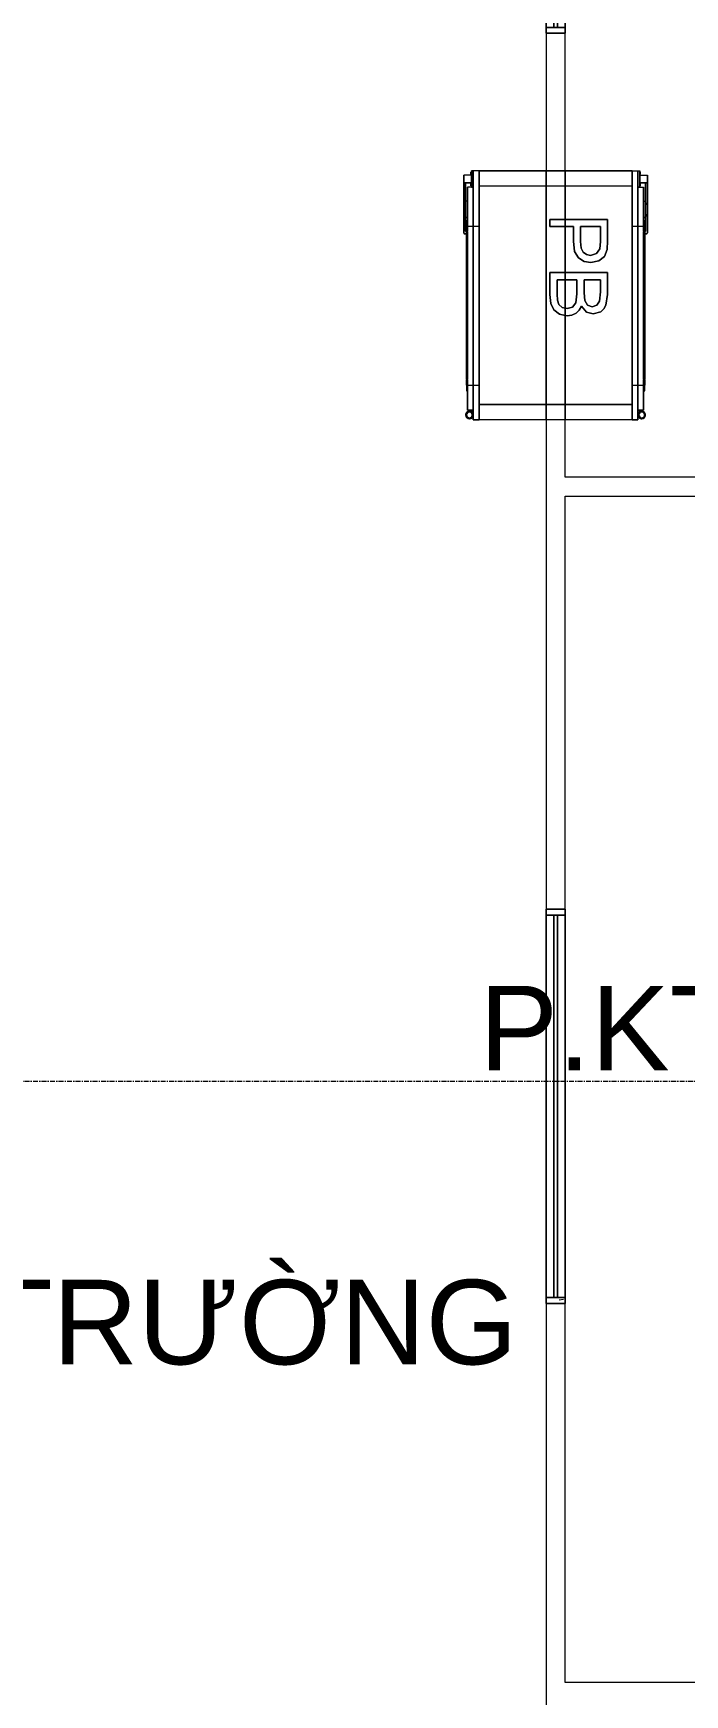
# Model space of a CAD drawing. Header units: millimetres. Extents: x -22227 to 20275, y 15053 to 61060.
# Drawn here: x -17298 to -15596, y 49834 to 54177 of the extents above; entities that cross this region are included whole.
import ezdxf

# ---------------------------------------------------------------- set-up
doc = ezdxf.new("R2010")
doc.units = ezdxf.units.MM
doc.linetypes.add('Grid Line', pattern=[22.225, 12.7, -3.175, 3.175, -3.175])
for name, color, linetype, lineweight in [('A-AREA-IDEN', 7, 'Continuous', 9), ('A-WALL', 7, 'Continuous', 9), ('S-GRID', 7, 'Continuous', 9)]:
    doc.layers.add(name, color=color, linetype=linetype, lineweight=lineweight)
doc.layers.add('A-GLAZ', color=7, linetype='Continuous', lineweight=9, true_color=0x00007f)
doc.styles.add('Arial_4', font='arial.ttf', dxfattribs={"height": 221})

# ---------------------------------------------------------------- blocks, each defined once
blk = doc.blocks.new('AK_OViewTuongPanel - 1000x1200-V14-MẶT BẰNG HỆ THỐNG GIÓ TƯƠI')
at = {"layer": 'A-GLAZ', "color": 254, "true_color": 0xe0e0ef}
for p, q in [((-515, 25), (-500, 25)), ((-500, 25), (-500, 5)), ((500, 25), (515, 25)), ((500, 5), (500, 25)), ((-500, -25), (-515, -25)), ((-500, -5), (-500, -25)), ((500, -25), (500, -5)), ((515, -25), (500, -25))]:
    blk.add_line(p, q, dxfattribs=at)
at = {"layer": 'A-GLAZ', "color": 7, "true_color": 0xececf5}
for p, q in [((-515, -25), (-515, 25)), ((-500, -5), (-500, 5)), ((-500, 5), (-500, -5)), ((500, 5), (500, -5)), ((500, -5), (500, 5)), ((515, 25), (515, -25))]:
    blk.add_line(p, q, dxfattribs=at)
at = {"layer": 'A-GLAZ', "color": 9, "true_color": 0xaaaad4}
for p, q in [((-515, 25), (-515, -25)), ((-500, 25), (-515, 25)), ((500, 25), (-500, 25)), ((-500, -25), (-500, 25)), ((500, 5), (-500, 5)), ((-500, 5), (-500, -5)), ((515, 25), (500, 25)), ((500, 25), (500, -25)), ((500, -5), (500, 5)), ((515, -25), (515, 25)), ((-515, -25), (-500, -25)), ((-500, -5), (500, -5)), ((-500, -25), (500, -25)), ((500, -25), (515, -25))]:
    blk.add_line(p, q, dxfattribs=at)
at = {"layer": 'A-GLAZ', "color": 254, "true_color": 0xcccce5}
for p, q in [((-500, 25), (500, 25)), ((-500, 5), (500, 5)), ((500, -5), (-500, -5)), ((500, -25), (-500, -25))]:
    blk.add_line(p, q, dxfattribs=at)
blk = doc.blocks.new('AK_OViewTuongPanel - 1000x1200-V24-MẶT BẰNG HỆ THỐNG GIÓ TƯƠI')
at = {"layer": 'A-GLAZ', "true_color": 0xaaaaaa}
h = blk.add_hatch(dxfattribs=at)
h.set_pattern_fill('FP_8', color=253, style=0, pattern_type=2)
h.set_pattern_definition([(127.5, (51372.28, 15933.59), (-166.40024, -5.44026), [11.4, -119.868, 11.4, -135.412, -140.335]), (127.5, (51372.28, 15933.59), (-166.40024, -5.44026), [-278.079, 11.4, -128.935]), (97.5, (51372.28, 15933.6), (-243.7204, 152.83765), [11.4, -59.416, 11.4, -106.914, -45.339]), (97.5, (51372.28, 15933.6), (-243.7204, 152.83765), [-189.128, 11.4, -33.939]), (57.5, (51372.28, 15827.37), (-0.48855, 268.9374), [11.4, -31.78, 11.4, -144.048, -202.946]), (57.5, (51372.28, 15827.37), (-0.48855, 268.9374), [-198.628, 11.4, -191.546]), (47.5, (51372.28, 15827.37), (-75.7959, 259.6092), [11.4, -10.19, 11.4, -90.505, -116.586]), (47.5, (51372.28, 15827.37), (-75.7959, 259.6092), [-123.495, 11.4, -105.186])])
h.paths.add_polyline_path([(515, 25), (500, 25), (500, -25), (515, -25)])
h.paths.add_polyline_path([(-500, -25), (-500, 25), (-515, 25), (-515, -25)])
at = {"layer": 'A-GLAZ', "color": 254, "true_color": 0xe0e0ef}
for p, q in [((-515, 25), (-500, 25)), ((-500, 25), (-500, 5)), ((500, 25), (515, 25)), ((500, 5), (500, 25)), ((-500, -25), (-515, -25)), ((-500, -5), (-500, -25)), ((500, -25), (500, -5)), ((515, -25), (500, -25))]:
    blk.add_line(p, q, dxfattribs=at)
at = {"layer": 'A-GLAZ', "color": 7, "true_color": 0xececf5}
for p, q in [((-515, -25), (-515, 25)), ((-500, -5), (-500, 5)), ((-500, 5), (-500, -5)), ((500, 5), (500, -5)), ((500, -5), (500, 5)), ((515, 25), (515, -25))]:
    blk.add_line(p, q, dxfattribs=at)
at = {"layer": 'A-GLAZ', "color": 9, "true_color": 0xaaaad4}
for p, q in [((-515, 25), (-515, -25)), ((-500, 25), (-515, 25)), ((500, 25), (-500, 25)), ((-500, -25), (-500, 25)), ((500, 5), (-500, 5)), ((-500, 5), (-500, -5)), ((515, 25), (500, 25)), ((500, 25), (500, -25)), ((500, -5), (500, 5)), ((515, -25), (515, 25)), ((-515, -25), (-500, -25)), ((-500, -5), (500, -5)), ((-500, -25), (500, -25)), ((500, -25), (515, -25))]:
    blk.add_line(p, q, dxfattribs=at)
at = {"layer": 'A-GLAZ', "color": 254, "true_color": 0xcccce5}
for p, q in [((-500, 25), (500, 25)), ((-500, 5), (500, 5)), ((500, -5), (-500, -5)), ((500, -25), (-500, -25))]:
    blk.add_line(p, q, dxfattribs=at)
blk = doc.blocks.new('Passbox - KT 500x500x400-V28-MẶT BẰNG HỆ THỐNG GIÓ TƯƠI')
at = {"layer": 'A-GLAZ', "color": 254, "true_color": 0xcccce5}
for p, q in [((-314.1, 220), (-325, 220)), ((-325, 215), (-325, 220)), ((-320.7, 220), (-322.1, 220)), ((-322.1, 220), (-320.7, 220)), ((-320.7, 220), (-322.1, 220)), ((-322.1, 220), (-320.7, 220)), ((-317.9, 220), (-320.7, 220)), ((-320.7, 220), (-317.9, 220)), ((-317.9, 220), (-320.7, 220)), ((-320.7, 220), (-317.9, 220)), ((-317.9, 220), (-316.5, 220)), ((-316.5, 220), (-317.9, 220)), ((-317.9, 220), (-316.5, 220)), ((-316.5, 220), (-317.9, 220)), ((-294.1, 240), (-314.1, 240)), ((-314.1, 220), (-314.1, 240)), ((-294.1, 220), (-314.1, 220)), ((-294.1, 240), (-294.1, 235)), ((-294.1, 240), (-163, 240)), ((-245.8, 235), (-294.1, 235)), ((-294.1, 235), (-294.1, 220)), ((-282.6, 220), (-294.1, 220)), ((-290.3, 220), (-291.8, 220)), ((-291.8, 220), (-290.3, 220)), ((-290.3, 220), (-291.8, 220)), ((-291.8, 220), (-290.3, 220)), ((-290.3, 220), (-287.5, 220)), ((-287.5, 220), (-290.3, 220)), ((-290.3, 220), (-287.5, 220)), ((-287.5, 220), (-290.3, 220)), ((-287.5, 220), (-286.1, 220)), ((-286.1, 220), (-287.5, 220)), ((-287.5, 220), (-286.1, 220)), ((-286.1, 220), (-287.5, 220)), ((-245.8, 230), (-282.6, 230)), ((-282.6, 220), (-282.6, 230)), ((-282.6, 215), (-282.6, 220)), ((-245.8, 235), (-203.4, 235)), ((-245.8, 230), (-245.8, 235)), ((-203.4, 230), (-245.8, 230)), ((-240.7, 236.3), (-242.1, 236.3)), ((-242.1, 236.3), (-240.7, 236.3)), ((-242.1, 235), (-242.1, 236.3)), ((-240.7, 235), (-242.1, 235)), ((-242.1, 235), (-240.7, 235)), ((-237.9, 236.3), (-240.7, 236.3)), ((-240.7, 236.3), (-237.9, 236.3)), ((-240.7, 235), (-240.7, 236.3)), ((-240.7, 235), (-240.7, 236.3)), ((-237.9, 235), (-240.7, 235)), ((-240.7, 235), (-237.9, 235)), ((-237.9, 236.3), (-236.5, 236.3)), ((-236.5, 236.3), (-237.9, 236.3)), ((-237.9, 236.3), (-237.9, 235)), ((-237.9, 235), (-237.9, 236.3)), ((-237.9, 235), (-236.5, 235)), ((-236.5, 235), (-237.9, 235)), ((-236.5, 235), (-236.5, 236.3)), ((-210.3, 236.3), (-211.8, 236.3)), ((-211.8, 236.3), (-210.3, 236.3)), ((-211.8, 235), (-211.8, 236.3)), ((-210.3, 235), (-211.8, 235)), ((-211.8, 235), (-210.3, 235)), ((-210.3, 236.3), (-207.5, 236.3)), ((-207.5, 236.3), (-210.3, 236.3)), ((-210.3, 236.3), (-210.3, 235)), ((-210.3, 235), (-210.3, 236.3)), ((-210.3, 235), (-207.5, 235)), ((-207.5, 235), (-210.3, 235)), ((-207.5, 236.3), (-206.1, 236.3)), ((-206.1, 236.3), (-207.5, 236.3)), ((-207.5, 235), (-207.5, 236.3)), ((-207.5, 235), (-207.5, 236.3)), ((-207.5, 235), (-206.1, 235)), ((-206.1, 235), (-207.5, 235)), ((-206.1, 235), (-206.1, 236.3)), ((-168, 235), (-203.4, 235)), ((-203.4, 235), (-203.4, 230)), ((-193, 230), (-203.4, 230)), ((-195, 230), (-135, 230)), ((-195, 230), (-193, 230)), ((-180.3, 233), (-193, 233)), ((-178.5, 233), (-180, 233)), ((-180, 233), (-178.5, 233)), ((-180, 232.2), (-180, 200)), ((-166.8, 233), (-177.7, 233)), ((-177.7, 233), (-166.8, 233)), ((-135, 233), (-165.2, 233)), ((-165.2, 233), (-135, 233)), ((-161, 238), (-161, 233)), ((-135, 233), (190, 233)), ((190, 233), (-135, 233)), ((190, 230), (-135, 230)), ((220.2, 233), (190, 233)), ((190, 233), (220.2, 233)), ((190, 230), (250, 230)), ((232.7, 233), (221.8, 233)), ((221.8, 233), (232.7, 233)), ((235, 233), (233.5, 233)), ((233.5, 233), (235, 233)), ((235, 230.8), (235, 233)), ((235, 200), (235, 230)), ((248, 233), (235.3, 233)), ((248, 230), (250, 230)), ((300, 230), (248, 230)), ((300, 230), (300, 215)), ((-282.6, 215), (-325, 215)), ((-325, 200), (-325, 215)), ((-325, 200), (-325, 25)), ((-285, 200), (-285, 25)), ((-285, 200), (-285, 25)), ((300, 215), (-282.6, 215)), ((285, 200), (285, 25)), ((285, 25), (285, 200)), ((325, 215), (300, 215)), ((325, 215), (325, 200)), ((325, 200), (325, 25)), ((-198.5, 25), (-198.5, 135.8)), ((-198.5, 135.8), (-142.7, 135.8)), ((-142.7, 135.8), (-120.2, 134.4)), ((-120.2, 134.4), (-101.9, 127.4)), ((-59.6, 25), (-59.6, 135.8)), ((-59.6, 135.8), (-2.1, 135.8)), ((-2.1, 135.8), (26, 131.4)), ((26, 131.4), (35.5, 125.8)), ((-140.8, 117), (-179.7, 117)), ((-179.7, 117), (-179.7, 65.2)), ((-121.9, 115.7), (-140.8, 117)), ((-109.2, 107.2), (-121.9, 115.7)), ((-104.4, 91.6), (-109.2, 107.2)), ((-106.4, 80.5), (-104.4, 91.6)), ((-101.9, 127.4), (-90, 112.8)), ((-90, 112.8), (-85.5, 92.3)), ((-85.5, 92.3), (-88.6, 74.5)), ((-9, 117), (-40.8, 117)), ((-40.8, 117), (-40.8, 74.6)), ((15.2, 115), (-9, 117)), ((26, 107.8), (15.2, 115)), ((25.8, 83.2), (29.8, 95.5)), ((29.8, 95.5), (26, 107.8)), ((35.5, 125.8), (42.7, 117.8)), ((42.7, 117.8), (48.7, 98.5)), ((48.7, 98.5), (43.6, 80.9)), ((-179.7, 65.2), (-140.3, 65.2)), ((-141.4, 46.4), (-179.7, 46.4)), ((-179.7, 46.4), (-179.7, 25)), ((-114.7, 49.7), (-141.4, 46.4)), ((-140.3, 65.2), (-123.6, 66.9)), ((-123.6, 66.9), (-112.6, 72.1)), ((-97.7, 59.7), (-114.7, 49.7)), ((-112.6, 72.1), (-106.4, 80.5)), ((-88.6, 74.5), (-97.7, 59.7)), ((-40.8, 74.6), (-6.4, 74.6)), ((-4, 55.8), (-40.8, 55.8)), ((-40.8, 55.8), (-40.8, 25)), ((-6.4, 74.6), (13.7, 76.3)), ((19.3, 53.3), (-4, 55.8)), ((13.7, 76.3), (25.8, 83.2)), ((30.9, 44.5), (19.3, 53.3)), ((43.6, 80.9), (28.3, 67.6)), ((28.3, 67.6), (39, 62)), ((34.5, 29.9), (30.9, 44.5)), ((39, 62), (46.9, 53.5)), ((46.9, 53.5), (51.8, 42.7)), ((-325, -25), (-325, 25)), ((-198.5, 25), (-198.5, -14.8)), ((-179.7, -14.8), (-179.7, 25)), ((-59.6, 25), (-59.6, -14.8)), ((-40.8, 4), (-40.8, 25)), ((-2.2, 4), (-40.8, 4)), ((11.8, 4.7), (-2.2, 4)), ((23.6, 8.8), (12.8, 5.1)), ((31.5, 17.2), (23.6, 8.8)), ((33.4, 25), (31.5, 17.2)), ((33.4, 25), (34.5, 29.9)), ((38, -4.6), (48.9, 9.8)), ((48.9, 9.8), (52.3, 25)), ((51.8, 42.7), (53.4, 30.1)), ((53.4, 30.1), (52.3, 25)), ((325, 25), (325, -25)), ((-325, -25), (-325, -200)), ((-285, -25), (-285, -200)), ((-285, -25), (-285, -200)), ((-198.5, -14.8), (-179.7, -14.8)), ((-59.6, -14.8), (-2.6, -14.8)), ((-2.6, -14.8), (21.6, -12.2)), ((21.6, -12.2), (38, -4.6)), ((285, -25), (285, -200)), ((285, -200), (285, -25)), ((325, -25), (325, -200)), ((-325, -200), (-325, -215)), ((-325, -215), (-282.6, -215)), ((-325, -215), (-325, -220)), ((-282.6, -220), (-282.6, -215)), ((-282.6, -215), (300, -215)), ((-180, -200), (-180, -230)), ((235, -232.2), (235, -200)), ((300, -215), (300, -230)), ((300, -215), (325, -215)), ((325, -200), (325, -215)), ((-325, -220), (-314.1, -220)), ((-320.7, -220), (-322.1, -220)), ((-322.1, -220), (-320.7, -220)), ((-320.7, -220), (-322.1, -220)), ((-322.1, -220), (-320.7, -220)), ((-317.9, -220), (-320.7, -220)), ((-320.7, -220), (-317.9, -220)), ((-317.9, -220), (-320.7, -220)), ((-320.7, -220), (-317.9, -220)), ((-317.9, -220), (-316.5, -220)), ((-316.5, -220), (-317.9, -220)), ((-317.9, -220), (-316.5, -220)), ((-316.5, -220), (-317.9, -220)), ((-314.1, -220), (-294.1, -220)), ((-314.1, -220), (-314.1, -240)), ((-314.1, -240), (-294.1, -240)), ((-294.1, -220), (-294.1, -235)), ((-294.1, -220), (-282.6, -220)), ((-294.1, -235), (-245.8, -235)), ((-294.1, -235), (-294.1, -240)), ((-163, -240), (-294.1, -240)), ((-290.3, -220), (-291.8, -220)), ((-291.8, -220), (-290.3, -220)), ((-290.3, -220), (-291.8, -220)), ((-291.8, -220), (-290.3, -220)), ((-290.3, -220), (-287.5, -220)), ((-287.5, -220), (-290.3, -220)), ((-290.3, -220), (-287.5, -220)), ((-287.5, -220), (-290.3, -220)), ((-287.5, -220), (-286.1, -220)), ((-286.1, -220), (-287.5, -220)), ((-287.5, -220), (-286.1, -220)), ((-286.1, -220), (-287.5, -220)), ((-282.6, -220), (-282.6, -230)), ((-282.6, -230), (-245.8, -230)), ((-245.8, -230), (-203.4, -230)), ((-245.8, -230), (-245.8, -235)), ((-203.4, -235), (-245.8, -235)), ((-240.7, -235), (-242.1, -235)), ((-242.1, -235), (-240.7, -235)), ((-242.1, -235), (-242.1, -236.3)), ((-240.7, -236.3), (-242.1, -236.3)), ((-242.1, -236.3), (-240.7, -236.3)), ((-237.9, -235), (-240.7, -235)), ((-240.7, -235), (-237.9, -235)), ((-240.7, -235), (-240.7, -236.3)), ((-240.7, -235), (-240.7, -236.3)), ((-237.9, -236.3), (-240.7, -236.3)), ((-240.7, -236.3), (-237.9, -236.3)), ((-237.9, -235), (-236.5, -235)), ((-236.5, -235), (-237.9, -235)), ((-237.9, -236.3), (-237.9, -235)), ((-237.9, -235), (-237.9, -236.3)), ((-237.9, -236.3), (-236.5, -236.3)), ((-236.5, -236.3), (-237.9, -236.3)), ((-236.5, -235), (-236.5, -236.3)), ((-210.3, -235), (-211.8, -235)), ((-211.8, -235), (-210.3, -235)), ((-211.8, -235), (-211.8, -236.3)), ((-210.3, -236.3), (-211.8, -236.3)), ((-211.8, -236.3), (-210.3, -236.3)), ((-210.3, -235), (-207.5, -235)), ((-207.5, -235), (-210.3, -235)), ((-210.3, -236.3), (-210.3, -235)), ((-210.3, -235), (-210.3, -236.3)), ((-210.3, -236.3), (-207.5, -236.3)), ((-207.5, -236.3), (-210.3, -236.3)), ((-207.5, -235), (-206.1, -235)), ((-206.1, -235), (-207.5, -235)), ((-207.5, -235), (-207.5, -236.3)), ((-207.5, -235), (-207.5, -236.3)), ((-207.5, -236.3), (-206.1, -236.3)), ((-206.1, -236.3), (-207.5, -236.3)), ((-206.1, -235), (-206.1, -236.3)), ((-203.4, -230), (-203.4, -235)), ((-203.4, -230), (-193, -230)), ((-203.4, -235), (-168, -235)), ((-193, -230), (-195, -230)), ((-135, -230), (-195, -230)), ((-193, -233), (-180.3, -233)), ((-180, -230.8), (-180, -233)), ((-180, -233), (-178.5, -233)), ((-178.5, -233), (-180, -233)), ((-177.7, -233), (-174, -233)), ((-166.8, -233), (-177.7, -233)), ((-174, -233), (-166.8, -233)), ((-165.2, -233), (-135, -233)), ((-135, -233), (-165.2, -233)), ((-161, -233), (-161, -238)), ((-135, -230), (190, -230)), ((190, -233), (-135, -233)), ((-135, -233), (190, -233)), ((220, -230), (190, -230)), ((190, -233), (220.2, -233)), ((212.5, -233), (190, -233)), ((220.2, -233), (212.5, -233)), ((248, -230), (220, -230)), ((221.8, -233), (232.7, -233)), ((232.7, -233), (221.8, -233)), ((233.5, -233), (235, -233)), ((235, -233), (233.5, -233)), ((235.3, -233), (248, -233)), ((250, -230), (248, -230)), ((250, -230), (248, -230)), ((248, -230), (300, -230))]:
    blk.add_line(p, q, dxfattribs=at)
at = {"layer": 'A-GLAZ', "color": 9, "true_color": 0xaaaad4}
for p, q in [((-325, 220), (-282.6, 220)), ((-325, 215), (-325, 220)), ((-320.7, 221.3), (-322.1, 221.3)), ((-322.1, 221.3), (-320.7, 221.3)), ((-320.7, 221.3), (-322.1, 221.3)), ((-322.1, 221.3), (-320.7, 221.3)), ((-322.1, 220), (-322.1, 221.3)), ((-322.1, 220), (-322.1, 221.3)), ((-317.9, 221.3), (-320.7, 221.3)), ((-320.7, 221.3), (-317.9, 221.3)), ((-317.9, 221.3), (-320.7, 221.3)), ((-320.7, 221.3), (-317.9, 221.3)), ((-320.7, 220), (-320.7, 221.3)), ((-320.7, 220), (-320.7, 221.3)), ((-320.7, 220), (-320.7, 221.3)), ((-320.7, 220), (-320.7, 221.3)), ((-317.9, 221.3), (-316.5, 221.3)), ((-316.5, 221.3), (-317.9, 221.3)), ((-317.9, 221.3), (-316.5, 221.3)), ((-316.5, 221.3), (-317.9, 221.3)), ((-317.9, 221.3), (-317.9, 220)), ((-317.9, 220), (-317.9, 221.3)), ((-317.9, 221.3), (-317.9, 220)), ((-317.9, 220), (-317.9, 221.3)), ((-316.5, 220), (-316.5, 221.3)), ((-316.5, 220), (-316.5, 221.3)), ((-314.1, 240), (-294.1, 240)), ((-314.1, 220), (-314.1, 240)), ((-163, 240), (-294.1, 240)), ((-294.1, 220), (-294.1, 240)), ((-294.1, 235), (-245.8, 235)), ((-290.3, 221.3), (-291.8, 221.3)), ((-291.8, 221.3), (-290.3, 221.3)), ((-290.3, 221.3), (-291.8, 221.3)), ((-291.8, 221.3), (-290.3, 221.3)), ((-291.8, 220), (-291.8, 221.3)), ((-291.8, 220), (-291.8, 221.3)), ((-290.3, 221.3), (-287.5, 221.3)), ((-287.5, 221.3), (-290.3, 221.3)), ((-290.3, 221.3), (-287.5, 221.3)), ((-287.5, 221.3), (-290.3, 221.3)), ((-290.3, 221.3), (-290.3, 220)), ((-290.3, 220), (-290.3, 221.3)), ((-290.3, 221.3), (-290.3, 220)), ((-290.3, 220), (-290.3, 221.3)), ((-287.5, 221.3), (-286.1, 221.3)), ((-286.1, 221.3), (-287.5, 221.3)), ((-287.5, 221.3), (-286.1, 221.3)), ((-286.1, 221.3), (-287.5, 221.3)), ((-287.5, 220), (-287.5, 221.3)), ((-287.5, 220), (-287.5, 221.3)), ((-287.5, 220), (-287.5, 221.3)), ((-287.5, 220), (-287.5, 221.3)), ((-286.1, 220), (-286.1, 221.3)), ((-286.1, 220), (-286.1, 221.3)), ((-282.6, 230), (300, 230)), ((-282.6, 215), (-282.6, 230)), ((-245.8, 235), (-203.4, 235)), ((-245.8, 230), (-245.8, 235)), ((-240.7, 236.3), (-242.1, 236.3)), ((-242.1, 236.3), (-240.7, 236.3)), ((-242.1, 235), (-242.1, 236.3)), ((-237.9, 236.3), (-240.7, 236.3)), ((-240.7, 236.3), (-237.9, 236.3)), ((-240.7, 235), (-240.7, 236.3)), ((-240.7, 235), (-240.7, 236.3)), ((-237.9, 236.3), (-236.5, 236.3)), ((-236.5, 236.3), (-237.9, 236.3)), ((-237.9, 236.3), (-237.9, 235)), ((-237.9, 235), (-237.9, 236.3)), ((-236.5, 235), (-236.5, 236.3)), ((-210.3, 236.3), (-211.8, 236.3)), ((-211.8, 236.3), (-210.3, 236.3)), ((-211.8, 235), (-211.8, 236.3)), ((-210.3, 236.3), (-207.5, 236.3)), ((-207.5, 236.3), (-210.3, 236.3)), ((-210.3, 236.3), (-210.3, 235)), ((-210.3, 235), (-210.3, 236.3)), ((-207.5, 236.3), (-206.1, 236.3)), ((-206.1, 236.3), (-207.5, 236.3)), ((-207.5, 235), (-207.5, 236.3)), ((-207.5, 235), (-207.5, 236.3)), ((-206.1, 235), (-206.1, 236.3)), ((-203.4, 235), (-168, 235)), ((-203.4, 230), (-203.4, 235)), ((-195, 233), (-195, 230)), ((-193, 233), (-195, 233)), ((-135, 233), (-195, 233)), ((-161, 233), (-161, 238)), ((-135, 233), (190, 233)), ((250, 233), (190, 233)), ((250, 233), (248, 233)), ((250, 230), (250, 233)), ((300, 215), (300, 230)), ((-325, 215), (325, 215)), ((-325, 200), (-325, 215)), ((325, 200), (-325, 200)), ((-325, 25), (-325, 200)), ((-325, 200), (325, 200)), ((325, 200), (325, 215)), ((325, 200), (325, 25)), ((-142.7, 135.8), (-198.5, 135.8)), ((-198.5, 135.8), (-198.5, 25)), ((-120.2, 134.4), (-142.7, 135.8)), ((-101.9, 127.4), (-120.2, 134.4)), ((-2.1, 135.8), (-59.6, 135.8)), ((-59.6, 135.8), (-59.6, 25)), ((26, 131.4), (-2.1, 135.8)), ((35.5, 125.8), (26, 131.4)), ((-179.7, 65.2), (-179.7, 117)), ((-179.7, 117), (-140.8, 117)), ((-140.8, 117), (-121.9, 115.7)), ((-121.9, 115.7), (-109.2, 107.2)), ((-109.2, 107.2), (-104.4, 91.6)), ((-104.4, 91.6), (-106.4, 80.5)), ((-90, 112.8), (-101.9, 127.4)), ((-85.5, 92.3), (-90, 112.8)), ((-88.6, 74.5), (-85.5, 92.3)), ((-40.8, 74.6), (-40.8, 117)), ((-40.8, 117), (-9, 117)), ((-9, 117), (15.2, 115)), ((15.2, 115), (26, 107.8)), ((29.8, 95.5), (25.8, 83.2)), ((26, 107.8), (29.8, 95.5)), ((42.7, 117.8), (35.5, 125.8)), ((48.7, 98.5), (42.7, 117.8)), ((43.6, 80.9), (48.7, 98.5)), ((-140.3, 65.2), (-179.7, 65.2)), ((-179.7, 25), (-179.7, 46.4)), ((-179.7, 46.4), (-141.4, 46.4)), ((-141.4, 46.4), (-114.7, 49.7)), ((-123.6, 66.9), (-140.3, 65.2)), ((-112.6, 72.1), (-123.6, 66.9)), ((-114.7, 49.7), (-97.7, 59.7)), ((-106.4, 80.5), (-112.6, 72.1)), ((-97.7, 59.7), (-88.6, 74.5)), ((-6.4, 74.6), (-40.8, 74.6)), ((-40.8, 25), (-40.8, 55.8)), ((-40.8, 55.8), (-4, 55.8)), ((13.7, 76.3), (-6.4, 74.6)), ((-4, 55.8), (19.3, 53.3)), ((25.8, 83.2), (13.7, 76.3)), ((19.3, 53.3), (30.9, 44.5)), ((28.3, 67.6), (43.6, 80.9)), ((39, 62), (28.3, 67.6)), ((30.9, 44.5), (34.5, 29.9)), ((46.9, 53.5), (39, 62)), ((51.8, 42.7), (46.9, 53.5)), ((34.5, 29.9), (33.4, 25)), ((53.4, 30.1), (51.8, 42.7)), ((52.3, 25), (53.4, 30.1)), ((-325, -200), (-325, -25)), ((325, -25), (325, -200)), ((-325, -200), (325, -200)), ((-325, -200), (-325, -215)), ((325, -200), (-325, -200)), ((-325, -215), (-325, -220)), ((325, -215), (-325, -215)), ((-282.6, -215), (-282.6, -230)), ((300, -230), (300, -215)), ((325, -215), (325, -200)), ((-282.6, -220), (-325, -220)), ((-322.1, -220), (-322.1, -221.3)), ((-322.1, -220), (-322.1, -221.3)), ((-320.7, -221.3), (-322.1, -221.3)), ((-322.1, -221.3), (-320.7, -221.3)), ((-320.7, -221.3), (-322.1, -221.3)), ((-322.1, -221.3), (-320.7, -221.3)), ((-320.7, -220), (-320.7, -221.3)), ((-320.7, -220), (-320.7, -221.3)), ((-320.7, -220), (-320.7, -221.3)), ((-320.7, -220), (-320.7, -221.3)), ((-317.9, -221.3), (-320.7, -221.3)), ((-320.7, -221.3), (-317.9, -221.3)), ((-317.9, -221.3), (-320.7, -221.3)), ((-320.7, -221.3), (-317.9, -221.3)), ((-317.9, -221.3), (-317.9, -220)), ((-317.9, -220), (-317.9, -221.3)), ((-317.9, -221.3), (-317.9, -220)), ((-317.9, -220), (-317.9, -221.3)), ((-317.9, -221.3), (-316.5, -221.3)), ((-316.5, -221.3), (-317.9, -221.3)), ((-317.9, -221.3), (-316.5, -221.3)), ((-316.5, -221.3), (-317.9, -221.3)), ((-316.5, -220), (-316.5, -221.3)), ((-316.5, -220), (-316.5, -221.3)), ((-314.1, -220), (-314.1, -240)), ((-294.1, -240), (-314.1, -240)), ((-294.1, -240), (-294.1, -220)), ((-245.8, -235), (-294.1, -235)), ((-294.1, -240), (-163, -240)), ((-291.8, -220), (-291.8, -221.3)), ((-291.8, -220), (-291.8, -221.3)), ((-290.3, -221.3), (-291.8, -221.3)), ((-291.8, -221.3), (-290.3, -221.3)), ((-290.3, -221.3), (-291.8, -221.3)), ((-291.8, -221.3), (-290.3, -221.3)), ((-290.3, -221.3), (-290.3, -220)), ((-290.3, -220), (-290.3, -221.3)), ((-290.3, -221.3), (-290.3, -220)), ((-290.3, -220), (-290.3, -221.3)), ((-290.3, -221.3), (-287.5, -221.3)), ((-287.5, -221.3), (-290.3, -221.3)), ((-290.3, -221.3), (-287.5, -221.3)), ((-287.5, -221.3), (-290.3, -221.3)), ((-287.5, -220), (-287.5, -221.3)), ((-287.5, -220), (-287.5, -221.3)), ((-287.5, -220), (-287.5, -221.3)), ((-287.5, -220), (-287.5, -221.3)), ((-287.5, -221.3), (-286.1, -221.3)), ((-286.1, -221.3), (-287.5, -221.3)), ((-287.5, -221.3), (-286.1, -221.3)), ((-286.1, -221.3), (-287.5, -221.3)), ((-286.1, -220), (-286.1, -221.3)), ((-286.1, -220), (-286.1, -221.3)), ((300, -230), (-282.6, -230)), ((-245.8, -230), (-245.8, -235)), ((-203.4, -235), (-245.8, -235)), ((-242.1, -235), (-242.1, -236.3)), ((-240.7, -236.3), (-242.1, -236.3)), ((-242.1, -236.3), (-240.7, -236.3)), ((-240.7, -235), (-240.7, -236.3)), ((-240.7, -235), (-240.7, -236.3)), ((-237.9, -236.3), (-240.7, -236.3)), ((-240.7, -236.3), (-237.9, -236.3)), ((-237.9, -236.3), (-237.9, -235)), ((-237.9, -235), (-237.9, -236.3)), ((-237.9, -236.3), (-236.5, -236.3)), ((-236.5, -236.3), (-237.9, -236.3)), ((-236.5, -235), (-236.5, -236.3)), ((-211.8, -235), (-211.8, -236.3)), ((-210.3, -236.3), (-211.8, -236.3)), ((-211.8, -236.3), (-210.3, -236.3)), ((-210.3, -236.3), (-210.3, -235)), ((-210.3, -235), (-210.3, -236.3)), ((-210.3, -236.3), (-207.5, -236.3)), ((-207.5, -236.3), (-210.3, -236.3)), ((-207.5, -235), (-207.5, -236.3)), ((-207.5, -235), (-207.5, -236.3)), ((-207.5, -236.3), (-206.1, -236.3)), ((-206.1, -236.3), (-207.5, -236.3)), ((-206.1, -235), (-206.1, -236.3)), ((-203.4, -235), (-203.4, -230)), ((-168, -235), (-203.4, -235)), ((-195, -230), (-195, -233)), ((-195, -233), (-135, -233)), ((-195, -233), (-193, -233)), ((-161, -238), (-161, -233)), ((190, -233), (-135, -233)), ((190, -233), (250, -233)), ((248, -233), (250, -233)), ((250, -233), (250, -230))]:
    blk.add_line(p, q, dxfattribs=at)
at = {"layer": 'A-GLAZ', "color": 254, "true_color": 0xe0e0ef}
for p, q in [((-314.1, 220), (-294.1, 220)), ((-294.1, 220), (-314.1, 220)), ((-294.1, 235), (-294.1, 240)), ((-294.1, 240), (-294.1, 235)), ((-282.6, 220), (-282.6, 215)), ((-282.6, 215), (-282.6, 220)), ((-203.4, 235), (-245.8, 235)), ((-203.4, 235), (-245.8, 235)), ((-245.8, 230), (-203.4, 230)), ((-203.4, 230), (-245.8, 230)), ((-240.7, 235), (-242.1, 235)), ((-242.1, 235), (-240.7, 235)), ((-237.9, 235), (-240.7, 235)), ((-240.7, 235), (-237.9, 235)), ((-237.9, 235), (-236.5, 235)), ((-236.5, 235), (-237.9, 235)), ((-210.3, 235), (-211.8, 235)), ((-211.8, 235), (-210.3, 235)), ((-210.3, 235), (-207.5, 235)), ((-207.5, 235), (-210.3, 235)), ((-207.5, 235), (-206.1, 235)), ((-206.1, 235), (-207.5, 235)), ((-193, 230), (-180.3, 230)), ((-180, 230), (-193, 230)), ((-178.5, 233), (-180, 233)), ((-180, 233), (-178.5, 233)), ((-178.5, 230), (-180, 230)), ((-180, 230), (-178.5, 230)), ((-166.8, 233), (-177.7, 233)), ((-177.7, 233), (-166.8, 233)), ((-166.8, 230), (-177.7, 230)), ((-177.7, 230), (-166.8, 230)), ((-174.2, 233), (-177.4, 233)), ((-166, 232.8), (-166, 230)), ((-166, 230), (-166, 232.8)), ((-135, 230), (-165.2, 230)), ((-165.2, 230), (-135, 230)), ((-135, 233), (-161.2, 233)), ((-161.2, 233), (-135, 233)), ((-161, 230.8), (-161, 233)), ((190, 233), (-135, 233)), ((-135, 233), (190, 233)), ((-135, 230), (190, 230)), ((190, 230), (-135, 230)), ((220.2, 233), (190, 233)), ((190, 233), (220.2, 233)), ((220.2, 230), (190, 230)), ((190, 230), (220.2, 230)), ((232.7, 233), (221.8, 233)), ((221.8, 233), (232.7, 233)), ((232.7, 230), (221.8, 230)), ((221.8, 230), (232.7, 230)), ((232.4, 233), (229.2, 233)), ((235, 233), (233.5, 233)), ((233.5, 233), (235, 233)), ((235, 230), (233.5, 230)), ((233.5, 230), (235, 230)), ((248, 230), (235, 230)), ((235.3, 230), (248, 230)), ((-325, 215), (-282.6, 215)), ((-180, 215), (-325, 215)), ((-325, 200), (-285, 200)), ((-325, 200), (-285, 200)), ((285, 200), (-285, 200)), ((-180, 200), (-285, 200)), ((-282.6, 215), (-180, 215)), ((-135, 215), (-180, 215)), ((-180, 215), (-178.5, 215)), ((-180, 200), (-135, 200)), ((-157.5, 200), (-180, 200)), ((-178.5, 215), (-166.8, 215)), ((-166.8, 215), (-146.6, 215)), ((-135, 200), (-157.5, 200)), ((-146.6, 215), (-135, 215)), ((-135, 215), (190, 215)), ((190, 215), (-135, 215)), ((190, 200), (-135, 200)), ((-135, 200), (190, 200)), ((233.5, 215), (190, 215)), ((190, 215), (229, 215)), ((190, 200), (235, 200)), ((235, 200), (190, 200)), ((229, 215), (235, 215)), ((235, 215), (233.5, 215)), ((235, 215), (300, 215)), ((300, 215), (235, 215)), ((285, 200), (235, 200)), ((285, 200), (325, 200)), ((285, 200), (325, 200)), ((-325, 25), (-325, -25)), ((-285, 25), (-285, -25)), ((-285, 25), (-285, -25)), ((-198.5, -14.8), (-198.5, 25)), ((-179.7, 25), (-179.7, -14.8)), ((-59.6, -14.8), (-59.6, 25)), ((-40.8, 25), (-40.8, 4)), ((-40.8, 4), (-2.2, 4)), ((-2.2, 4), (11.8, 4.7)), ((12.8, 5.1), (23.6, 8.8)), ((23.6, 8.8), (31.5, 17.2)), ((31.5, 17.2), (33.4, 25)), ((48.9, 9.8), (38, -4.6)), ((52.3, 25), (48.9, 9.8)), ((285, 25), (285, -25)), ((285, -25), (285, 25)), ((325, 25), (325, -25)), ((-179.7, -14.8), (-198.5, -14.8)), ((-2.6, -14.8), (-59.6, -14.8)), ((21.4, -12.3), (-2.6, -14.8)), ((38, -4.6), (21.6, -12.2)), ((-285, -200), (-325, -200)), ((-325, -200), (-285, -200)), ((-282.6, -215), (-325, -215)), ((-325, -215), (-180, -215)), ((-285, -200), (285, -200)), ((-180, -200), (-285, -200)), ((-282.6, -215), (-282.6, -220)), ((-180, -215), (-282.6, -215)), ((-282.6, -215), (-282.6, -220)), ((-135, -200), (-180, -200)), ((-180, -200), (-135, -200)), ((-180, -215), (-135, -215)), ((-135, -215), (-180, -215)), ((-135, -200), (190, -200)), ((190, -200), (-135, -200)), ((190, -215), (-135, -215)), ((-135, -215), (190, -215)), ((235, -200), (190, -200)), ((190, -200), (235, -200)), ((190, -215), (235, -215)), ((235, -215), (190, -215)), ((285, -200), (235, -200)), ((300, -215), (235, -215)), ((235, -215), (300, -215)), ((325, -200), (285, -200)), ((285, -200), (325, -200)), ((-294.1, -220), (-314.1, -220)), ((-314.1, -220), (-294.1, -220)), ((-294.1, -240), (-294.1, -235)), ((-294.1, -235), (-294.1, -240)), ((-203.4, -230), (-245.8, -230)), ((-245.8, -230), (-203.4, -230)), ((-245.8, -235), (-203.4, -235)), ((-245.8, -235), (-203.4, -235)), ((-240.7, -235), (-242.1, -235)), ((-242.1, -235), (-240.7, -235)), ((-237.9, -235), (-240.7, -235)), ((-240.7, -235), (-237.9, -235)), ((-237.9, -235), (-236.5, -235)), ((-236.5, -235), (-237.9, -235)), ((-210.3, -235), (-211.8, -235)), ((-211.8, -235), (-210.3, -235)), ((-210.3, -235), (-207.5, -235)), ((-207.5, -235), (-210.3, -235)), ((-207.5, -235), (-206.1, -235)), ((-206.1, -235), (-207.5, -235)), ((-180.3, -230), (-193, -230)), ((-193, -230), (-180, -230)), ((-180, -230), (-178.5, -230)), ((-178.5, -230), (-180, -230)), ((-180, -233), (-178.5, -233)), ((-178.5, -233), (-180, -233)), ((-177.7, -230), (-166.8, -230)), ((-166.8, -230), (-177.7, -230)), ((-177.7, -233), (-166.8, -233)), ((-166.8, -233), (-177.7, -233)), ((-177.4, -233), (-174.2, -233)), ((-166, -233), (-166, -230.2)), ((-166, -230.2), (-166, -233)), ((-165.2, -230), (-135, -230)), ((-135, -230), (-165.2, -230)), ((-161.2, -233), (-135, -233)), ((-135, -233), (-161.2, -233)), ((-161, -232.2), (-161, -230)), ((190, -230), (-135, -230)), ((-135, -230), (190, -230)), ((-135, -233), (190, -233)), ((190, -233), (-135, -233)), ((190, -230), (220.2, -230)), ((220.2, -230), (190, -230)), ((190, -233), (220.2, -233)), ((220.2, -233), (190, -233)), ((221.8, -230), (232.7, -230)), ((232.7, -230), (221.8, -230)), ((221.8, -233), (232.7, -233)), ((232.7, -233), (221.8, -233)), ((229.2, -233), (232.4, -233)), ((233.5, -230), (235, -230)), ((235, -230), (233.5, -230)), ((233.5, -233), (235, -233)), ((235, -233), (233.5, -233)), ((235, -230), (248, -230)), ((248, -230), (235.3, -230))]:
    blk.add_line(p, q, dxfattribs=at)
at = {"layer": 'A-GLAZ', "color": 7, "true_color": 0xececf5}
for p, q in [((-178.5, 230), (-180, 230)), ((-180, 230), (-178.5, 230)), ((-174.5, 230), (-177.7, 230)), ((-177.7, 230), (-174.5, 230)), ((-167, 233), (-174.2, 233)), ((-167.6, 230), (-174, 230)), ((-174, 230), (-167.6, 230)), ((-161.2, 233), (-165.2, 233)), ((-165.2, 233), (-161.2, 233)), ((-158.4, 230), (-165.2, 230)), ((-165.2, 230), (-158.4, 230)), ((-165, 230), (-161, 230)), ((-161, 230), (-165, 230)), ((-157.7, 233), (-161.2, 233)), ((-161, 233), (-161, 230.8)), ((-147.7, 230), (-157.5, 230)), ((-157.5, 230), (-147.7, 230)), ((-150.5, 233), (-157.2, 233)), ((-135, 233), (-150.5, 233)), ((-136.1, 230), (-146.6, 230)), ((-146.6, 230), (-136.1, 230)), ((190, 233), (-135, 233)), ((190, 230), (-135, 230)), ((-135, 230), (190, 230)), ((199.9, 233), (190, 233)), ((201.6, 230), (190, 230)), ((190, 230), (201.6, 230)), ((211.6, 230), (201.6, 230)), ((201.6, 230), (211.6, 230)), ((205.5, 233), (201.7, 233)), ((220, 233), (205.5, 233)), ((220.2, 230), (212.5, 230)), ((212.5, 230), (220.2, 230)), ((228.4, 230), (221.8, 230)), ((221.8, 230), (228.4, 230)), ((229.2, 233), (222, 233)), ((232.7, 230), (229, 230)), ((229, 230), (232.7, 230)), ((235, 230), (233.5, 230)), ((233.5, 230), (235, 230)), ((-285, 200), (-180, 200)), ((-285, 200), (-180, 200)), ((-180, 200), (-178.5, 200)), ((-178.5, 200), (-180, 200)), ((-174, 215), (-178.5, 215)), ((-178.5, 215), (-174, 215)), ((-178.5, 200), (-174, 200)), ((-157.5, 200), (-178.5, 200)), ((-166.8, 215), (-174, 215)), ((-174, 215), (-157.5, 215)), ((-174, 200), (-166.8, 200)), ((-146.6, 215), (-166.8, 215)), ((-166.8, 200), (-157.5, 200)), ((-157.5, 215), (-146.6, 215)), ((-157.5, 200), (-146.6, 200)), ((-146.6, 200), (-157.5, 200)), ((-135, 215), (-146.6, 215)), ((-146.6, 215), (-135, 215)), ((-146.6, 200), (-135, 200)), ((-135, 200), (-146.6, 200)), ((190, 215), (-135, 215)), ((-135, 215), (190, 215)), ((-135, 200), (190, 200)), ((190, 200), (-135, 200)), ((201.6, 215), (190, 215)), ((190, 215), (201.6, 215)), ((190, 200), (212.5, 200)), ((229, 200), (190, 200)), ((212.5, 215), (201.6, 215)), ((201.6, 215), (212.5, 215)), ((229, 215), (212.5, 215)), ((212.5, 215), (221.8, 215)), ((212.5, 200), (229, 200)), ((221.8, 215), (229, 215)), ((233.5, 215), (229, 215)), ((229, 215), (233.5, 215)), ((229, 200), (233.5, 200)), ((233.5, 200), (229, 200)), ((233.5, 200), (235, 200)), ((235, 200), (233.5, 200)), ((235, 200), (285, 200)), ((235, 200), (285, 200)), ((21.6, -12.2), (21.4, -12.3)), ((-180, -200), (-285, -200)), ((-285, -200), (-180, -200)), ((-178.5, -200), (-180, -200)), ((-180, -200), (-178.5, -200)), ((-174, -200), (-178.5, -200)), ((-178.5, -200), (-174, -200)), ((-178.5, -215), (-174, -215)), ((-166.8, -215), (-178.5, -215)), ((-166.8, -200), (-174, -200)), ((-174, -200), (-166.8, -200)), ((-174, -215), (-166.8, -215)), ((-157.5, -200), (-166.8, -200)), ((-166.8, -200), (-146.6, -200)), ((-166.8, -215), (-157.5, -215)), ((-135, -215), (-166.8, -215)), ((-146.6, -200), (-157.5, -200)), ((-157.5, -215), (-146.6, -215)), ((-135, -200), (-146.6, -200)), ((-146.6, -200), (-135, -200)), ((-146.6, -215), (-135, -215)), ((190, -200), (-135, -200)), ((-135, -200), (190, -200)), ((-135, -215), (190, -215)), ((190, -215), (-135, -215)), ((201.6, -200), (190, -200)), ((190, -200), (201.6, -200)), ((190, -215), (212.5, -215)), ((201.6, -215), (190, -215)), ((212.5, -200), (201.6, -200)), ((201.6, -200), (212.5, -200)), ((212.5, -215), (201.6, -215)), ((221.8, -200), (212.5, -200)), ((212.5, -200), (229, -200)), ((212.5, -215), (221.8, -215)), ((229, -215), (212.5, -215)), ((233.5, -200), (221.8, -200)), ((221.8, -215), (229, -215)), ((229, -200), (235, -200)), ((229, -215), (233.5, -215)), ((233.5, -215), (229, -215)), ((235, -200), (233.5, -200)), ((285, -200), (235, -200)), ((235, -200), (285, -200)), ((-180, -230), (-178.5, -230)), ((-178.5, -230), (-180, -230)), ((-177.7, -230), (-174, -230)), ((-174, -230), (-177.7, -230)), ((-174.2, -233), (-167, -233)), ((-173.4, -230), (-166.8, -230)), ((-166.8, -230), (-173.4, -230)), ((-165.2, -230), (-157.1, -230)), ((-157.5, -230), (-165.2, -230)), ((-165.2, -233), (-161.2, -233)), ((-161.2, -233), (-165.2, -233)), ((-165, -230), (-161, -230)), ((-161, -230), (-165, -230)), ((-161.2, -233), (-157.7, -233)), ((-161, -230), (-161, -232.2)), ((-157.1, -230), (-157.5, -230)), ((-157.2, -233), (-135, -233)), ((-156.6, -230), (-146.6, -230)), ((-146.6, -230), (-156.6, -230)), ((-145.6, -230), (-135, -230)), ((-135, -230), (-145.6, -230)), ((-135, -230), (190, -230)), ((190, -230), (-135, -230)), ((-135, -233), (190, -233)), ((190, -233), (199.9, -233)), ((191.1, -230), (201.6, -230)), ((201.6, -230), (191.1, -230)), ((201.7, -233), (205.5, -233)), ((202.7, -230), (212.5, -230)), ((212.5, -230), (202.7, -230)), ((205.5, -233), (220, -233)), ((213.4, -230), (220.2, -230)), ((220.2, -230), (213.4, -230)), ((222, -233), (229.2, -233)), ((222.6, -230), (229, -230)), ((229, -230), (222.6, -230)), ((229.5, -230), (232.7, -230)), ((232.7, -230), (229.5, -230)), ((233.5, -230), (235, -230)), ((235, -230), (233.5, -230))]:
    blk.add_line(p, q, dxfattribs=at)
at = {"layer": 'A-GLAZ', "color": 7, "true_color": 0xf3f3f9}
for p, q in [((-177.4, 230), (-174.6, 230)), ((-174.4, 230), (-177.4, 230)), ((-161.2, 233), (-165, 233)), ((232.4, 230), (229, 230)), ((229.2, 230), (232.4, 230)), ((-178.5, 215), (-180, 215)), ((-180, 215), (-178.5, 215)), ((-157.5, 200), (-178.5, 200)), ((199.8, 200), (-157.1, 200)), ((233.5, 200), (201.6, 200)), ((235, 215), (233.5, 215)), ((233.5, 215), (235, 215)), ((-180, -215), (-178.5, -215)), ((-178.5, -215), (-180, -215)), ((-157.5, -200), (-178.5, -200)), ((199.8, -200), (-157.1, -200)), ((233.5, -200), (201.6, -200)), ((233.5, -215), (235, -215)), ((235, -215), (233.5, -215)), ((-174.2, -230), (-177.4, -230)), ((-177.4, -230), (-174, -230)), ((-165, -233), (-161.2, -233)), ((229.4, -230), (232.4, -230)), ((232.4, -230), (229.6, -230))]:
    blk.add_line(p, q, dxfattribs=at)
at = {"layer": 'A-GLAZ', "color": 7, "true_color": 0xf7f7fb}
for p, q in [((-174.2, 230), (-167.7, 230)), ((-167.5, 230), (-174, 230)), ((-165, 230), (-158.5, 230)), ((-158.3, 230), (-165, 230)), ((-157.2, 230), (-147.7, 230)), ((-147.6, 230), (-157.1, 230)), ((-146.7, 230), (-136.1, 230)), ((-136.1, 230), (-146.6, 230)), ((-135, 230), (190, 230)), ((199.8, 230), (-135, 230)), ((190, 230), (199.9, 230)), ((211.5, 230), (201.6, 230)), ((201.7, 230), (205.5, 230)), ((205.5, 230), (211.7, 230)), ((220, 230), (212.5, 230)), ((212.7, 230), (220, 230)), ((228.3, 230), (221.8, 230)), ((222, 230), (228.6, 230)), ((-178.5, 215), (-157.5, 215)), ((-157.5, 215), (-178.5, 215)), ((-178.5, 200), (-157.5, 200)), ((-178.5, 200), (-157.5, 200)), ((-157.1, 215), (199.8, 215)), ((199.8, 215), (-157.1, 215)), ((-157.1, 200), (199.8, 200)), ((-157.1, 200), (199.8, 200)), ((201.6, 215), (233.5, 215)), ((233.5, 215), (201.6, 215)), ((201.6, 200), (233.5, 200)), ((201.6, 200), (233.5, 200)), ((-157.5, -200), (-178.5, -200)), ((-178.5, -200), (-157.5, -200)), ((-157.5, -215), (-178.5, -215)), ((-178.5, -215), (-157.5, -215)), ((199.8, -200), (-157.1, -200)), ((-157.1, -200), (199.8, -200)), ((199.8, -215), (-157.1, -215)), ((-157.1, -215), (199.8, -215)), ((233.5, -200), (201.6, -200)), ((201.6, -200), (233.5, -200)), ((233.5, -215), (201.6, -215)), ((201.6, -215), (233.5, -215)), ((-167, -230), (-173.6, -230)), ((-173.3, -230), (-166.8, -230)), ((-157.7, -230), (-165, -230)), ((-165, -230), (-157.5, -230)), ((-146.7, -230), (-156.7, -230)), ((-156.5, -230), (-146.6, -230)), ((-135, -230), (-145.7, -230)), ((-145.6, -230), (190, -230)), ((190, -230), (-135, -230)), ((199.9, -230), (191.1, -230)), ((191.1, -230), (199.8, -230)), ((202.6, -230), (212.5, -230)), ((212.7, -230), (202.7, -230)), ((213.3, -230), (220, -230)), ((220, -230), (213.5, -230)), ((222.5, -230), (229, -230)), ((229.2, -230), (222.7, -230))]:
    blk.add_line(p, q, dxfattribs=at)
at = {"layer": 'A-GLAZ', "color": 9, "true_color": 0xaaaad4}
for centre, radius, start, end in [((-168, 233), 2, 0, 90), ((-168, 233), 2, 15, 75), ((-163, 238), 2, 360, 90), ((312.5, 225), 10, 0, 180), ((312.5, 225), 10, 165, 180), ((312.5, 225), 10, 165, 180), ((312.5, 225), 10, 165, 180), ((312.5, 225), 10, 180, 360), ((312.5, 225), 10, 180, 330), ((312.5, 225), 10, 180, 330), ((312.5, 225), 10, 180, 330), ((312.5, 225), 10, 0, 150), ((312.5, 225), 10, 0, 150), ((312.5, 225), 10, 0, 150), ((312.5, 225), 7.5, 0, 180), ((312.5, 225), 7.5, 180, 360), ((312.5, 225), 10, 345, 360), ((312.5, 225), 10, 345, 360), ((312.5, 225), 10, 345, 360), ((312.5, -225), 10, 30, 180), ((312.5, -225), 10, 30, 180), ((312.5, -225), 10, 30, 180), ((312.5, -225), 10, 0, 180), ((-168, -233), 2, 270, 0), ((-168, -233), 2, 285, 345), ((-163, -238), 2, 270, 0), ((312.5, -225), 10, 180, 195), ((312.5, -225), 10, 180, 195), ((312.5, -225), 10, 180, 195), ((312.5, -225), 10, 180, 360), ((312.5, -225), 10, 210, 0), ((312.5, -225), 10, 210, 360), ((312.5, -225), 10, 210, 0), ((312.5, -225), 7.5, 0, 180), ((312.5, -225), 7.5, 180, 360), ((312.5, -225), 10, 0, 15), ((312.5, -225), 10, 0, 15), ((312.5, -225), 10, 0, 15)]:
    blk.add_arc(centre, radius, start, end, dxfattribs=at)
at = {"layer": 'A-GLAZ', "color": 254, "true_color": 0xcccce5}
for centre, radius, start, end in [((-168, 233), 2, 75, 90), ((-168, 233), 2, 0, 15), ((-163, 238), 2, 0, 90), ((312.5, 225), 10, 150, 165), ((312.5, 225), 10, 150, 165), ((312.5, 225), 7.5, 165, 180), ((312.5, 225), 7.5, 165, 180), ((312.5, 225), 7.5, 180, 210), ((312.5, 225), 7.5, 180, 210), ((312.5, 225), 7.5, 225, 315), ((312.5, 225), 7.5, 225, 315), ((312.5, 225), 7.5, 90, 120), ((312.5, 225), 7.5, 105, 120), ((312.5, 225), 7.5, 90, 105), ((312.5, 225), 7.5, 0, 15), ((312.5, 225), 7.5, 0, 15), ((312.5, 225), 7.5, 347.4852, 360), ((312.5, 225), 7.5, 347.4852, 360), ((312.5, 225), 10, 330, 345), ((312.5, 225), 10, 330, 345), ((-168, -233), 2, 270, 285), ((-168, -233), 2, 345, 0), ((-163, -238), 2, 270, 300), ((-163, -238), 2, 300, 0), ((312.5, -225), 10, 195, 210), ((312.5, -225), 10, 195, 210), ((312.5, -225), 7.5, 165, 180), ((312.5, -225), 7.5, 165, 180), ((312.5, -225), 7.5, 180, 195), ((312.5, -225), 7.5, 180, 195), ((312.5, -225), 7.5, 240, 270), ((312.5, -225), 7.5, 240, 255), ((312.5, -225), 7.5, 255, 270), ((312.5, -225), 7.5, 0, 15), ((312.5, -225), 7.5, 0, 15), ((312.5, -225), 7.5, 345, 360), ((312.5, -225), 7.5, 345, 0), ((312.5, -225), 10, 15, 30), ((312.5, -225), 10, 15, 30)]:
    blk.add_arc(centre, radius, start, end, dxfattribs=at)
at = {"layer": 'A-GLAZ', "color": 254, "true_color": 0xe0e0ef}
for centre, radius, start, end in [((312.5, 225), 10, 150, 165), ((312.5, 225), 7.5, 165, 180), ((312.5, 225), 7.5, 180, 210), ((312.5, 225), 7.5, 135, 165), ((312.5, 225), 7.5, 135, 165), ((312.5, 225), 7.5, 210, 225), ((312.5, 225), 7.5, 210, 225), ((312.5, 225), 7.5, 225, 315), ((312.5, 225), 7.5, 90, 120), ((312.5, 225), 7.5, 15, 90), ((312.5, 225), 7.5, 15, 90), ((312.5, 225), 7.5, 315, 345), ((312.5, 225), 7.5, 315, 345), ((312.5, 225), 7.5, 0, 15), ((312.5, 225), 7.5, 347.4852, 360), ((312.5, 225), 10, 330, 345), ((312.5, -225), 10, 195, 210), ((312.5, -225), 7.5, 165, 180), ((312.5, -225), 7.5, 180, 195), ((312.5, -225), 7.5, 45, 165), ((312.5, -225), 7.5, 45, 165), ((312.5, -225), 7.5, 195, 225), ((312.5, -225), 7.5, 195, 225), ((312.5, -225), 7.5, 240, 270), ((312.5, -225), 7.5, 270, 345), ((312.5, -225), 7.5, 270, 345), ((312.5, -225), 7.5, 15, 30), ((312.5, -225), 7.5, 15, 30), ((312.5, -225), 7.5, 0, 15), ((312.5, -225), 7.5, 345, 0), ((312.5, -225), 10, 15, 30)]:
    blk.add_arc(centre, radius, start, end, dxfattribs=at)
at = {"layer": 'A-GLAZ', "color": 7, "true_color": 0xf3f3f9}
for centre, start, end in [((312.5, 225), 135, 165), ((312.5, 225), 210, 225), ((312.5, 225), 15, 90), ((312.5, 225), 315, 345), ((312.5, -225), 45, 165), ((312.5, -225), 195, 225), ((312.5, -225), 270, 345), ((312.5, -225), 15, 30)]:
    blk.add_arc(centre, 7.5, start, end, dxfattribs=at)
at = {"layer": 'A-GLAZ', "color": 7, "true_color": 0xececf5}
for centre, start, end in [((312.5, 225), 120, 135), ((312.5, 225), 120, 135), ((312.5, 225), 345, 347.4852), ((312.5, 225), 345, 347.4852), ((312.5, -225), 225, 240), ((312.5, -225), 225, 240), ((312.5, -225), 30, 45), ((312.5, -225), 30, 45)]:
    blk.add_arc(centre, 7.5, start, end, dxfattribs=at)
at = {"layer": 'A-GLAZ', "color": 7, "true_color": 0xfafafc}
for centre, start, end in [((312.5, 225), 120, 135), ((312.5, 225), 345, 347.4852), ((312.5, -225), 225, 240), ((312.5, -225), 30, 45)]:
    blk.add_arc(centre, 7.5, start, end, dxfattribs=at)
blk = doc.blocks.new('AK-SGS-M3-A_rvt-1-MẶT BẰNG HỆ THỐNG GIÓ TƯƠI')
at = {"layer": 'A-WALL', "color": 7, "true_color": 0xececec}
for p, q in [((-15958.6, 54191.9), (-15958.6, 54176.9)), ((-15908.6, 54176.9), (-15958.6, 54176.9)), ((-15908.6, 54176.9), (-15908.6, 54191.9)), ((-15958.6, 53816.9), (-15958.6, 53776.9)), ((-15908.6, 53776.9), (-15908.6, 53816.9)), ((-15958.6, 53206.9), (-15958.6, 53776.9)), ((-15908.6, 53776.9), (-15908.6, 53690.5)), ((-15908.6, 53671.7), (-15908.6, 53551.6)), ((-15908.6, 53532.7), (-15908.6, 53458.6)), ((-15908.6, 53439.7), (-15908.6, 53206.9)), ((-15958.6, 53206.9), (-15958.6, 53166.9)), ((-15908.6, 53166.9), (-15908.6, 53206.9)), ((-15958.6, 51887.3), (-15958.6, 51872.3)), ((-15958.6, 51887.3), (-15908.6, 51887.3)), ((-15908.6, 51872.3), (-15908.6, 51887.3)), ((-15958.6, 50872.3), (-15958.6, 50857.3)), ((-15908.6, 50857.3), (-15958.6, 50857.3)), ((-15908.6, 50857.3), (-15908.6, 50872.3))]:
    blk.add_line(p, q, dxfattribs=at)
at = {"layer": 'A-WALL', "color": 254, "true_color": 0xe0e0e0}
for p, q in [((-15958.6, 54176.9), (-15958.6, 54191.9)), ((-15908.6, 54176.9), (-15958.6, 54176.9)), ((-15908.6, 54191.9), (-15908.6, 54176.9)), ((-15958.6, 53776.9), (-15958.6, 53816.9)), ((-15958.6, 53816.9), (-15908.6, 53816.9)), ((-15908.6, 53816.9), (-15908.6, 53776.9)), ((-15908.6, 53671.7), (-15908.6, 53690.5)), ((-15908.6, 53532.7), (-15908.6, 53551.6)), ((-15908.6, 53439.7), (-15908.6, 53458.6)), ((-15958.6, 53166.9), (-15958.6, 53206.9)), ((-15908.6, 53206.9), (-15908.6, 53166.9)), ((-15908.6, 53166.9), (-15958.6, 53166.9)), ((-15958.6, 51887.3), (-15908.6, 51887.3)), ((-15958.6, 51872.3), (-15958.6, 51887.3)), ((-15958.6, 51872.3), (-15958.6, 50872.3)), ((-15908.6, 51887.3), (-15908.6, 51872.3)), ((-15908.6, 50872.3), (-15908.6, 51872.3)), ((-15958.6, 50857.3), (-15958.6, 50872.3)), ((-15908.6, 50857.3), (-15958.6, 50857.3)), ((-15908.6, 50872.3), (-15908.6, 50857.3))]:
    blk.add_line(p, q, dxfattribs=at)
at = {"layer": 'A-WALL', "color": 253, "true_color": 0xaaaaaa}
for p, q in [((-15958.6, 54176.9), (-15958.6, 51887.3)), ((-15908.6, 53016.9), (-15908.6, 54176.9)), ((-14008.6, 53016.9), (-15908.6, 53016.9)), ((-15908.6, 51887.3), (-15908.6, 52966.9)), ((-15908.6, 52966.9), (-14008.6, 52966.9)), ((-15958.6, 50857.3), (-15958.6, 48436.9)), ((-15908.6, 49866.9), (-15908.6, 50857.3)), ((-15008.6, 49866.9), (-15908.6, 49866.9))]:
    blk.add_line(p, q, dxfattribs=at)
at = {"layer": 'A-WALL', "color": 254, "true_color": 0xcccccc}
for p, q in [((-15958.6, 54176.9), (-15958.6, 53816.9)), ((-15908.6, 53816.9), (-15908.6, 54176.9)), ((-15958.6, 53816.9), (-15958.6, 53166.9)), ((-15908.6, 53816.9), (-15958.6, 53816.9)), ((-15908.6, 53690.5), (-15908.6, 53816.9)), ((-15908.6, 53551.6), (-15908.6, 53671.7)), ((-15908.6, 53458.6), (-15908.6, 53532.7)), ((-15908.6, 53166.9), (-15908.6, 53439.7)), ((-15958.6, 53166.9), (-15958.6, 51887.3)), ((-15908.6, 53166.9), (-15958.6, 53166.9)), ((-15908.6, 53016.9), (-15908.6, 53166.9)), ((-14008.6, 53016.9), (-15908.6, 53016.9)), ((-15908.6, 51887.3), (-15908.6, 52966.9)), ((-15908.6, 52966.9), (-14008.6, 52966.9)), ((-15958.6, 50872.3), (-15958.6, 51872.3)), ((-15908.6, 51872.3), (-15908.6, 50872.3)), ((-15958.6, 50857.3), (-15958.6, 48436.9)), ((-15908.6, 49866.9), (-15908.6, 50857.3)), ((-15008.6, 49866.9), (-15908.6, 49866.9))]:
    blk.add_line(p, q, dxfattribs=at)
at = {"layer": 'A-WALL', "color": 7, "true_color": 0xf3f3f3}
for p, q in [((-15958.6, 53776.9), (-15958.6, 53206.9)), ((-15908.6, 53690.5), (-15908.6, 53776.9)), ((-15908.6, 53690.5), (-15908.6, 53671.7)), ((-15908.6, 53551.6), (-15908.6, 53671.7)), ((-15908.6, 53551.6), (-15908.6, 53532.7)), ((-15908.6, 53458.6), (-15908.6, 53532.7)), ((-15908.6, 53458.6), (-15908.6, 53439.7)), ((-15908.6, 53206.9), (-15908.6, 53439.7))]:
    blk.add_line(p, q, dxfattribs=at)
at = {"layer": 'A-WALL', "color": 7, "true_color": 0xf7f7f7}
for p, q in [((-15908.6, 53671.7), (-15908.6, 53690.5)), ((-15908.6, 53532.7), (-15908.6, 53551.6)), ((-15908.6, 53439.7), (-15908.6, 53458.6))]:
    blk.add_line(p, q, dxfattribs=at)
at = {"layer": 'A-GLAZ', "color": 9, "lineweight": 9, "true_color": 0xaaaad4, "rotation": 269.9999999999999}
for name, p in [('AK_OViewTuongPanel - 1000x1200-V14-MẶT BẰNG HỆ THỐNG GIÓ TƯƠI', (-15933.6, 54691.9)), ('Passbox - KT 500x500x400-V28-MẶT BẰNG HỆ THỐNG GIÓ TƯƠI', (-15933.6, 53491.9)), ('AK_OViewTuongPanel - 1000x1200-V24-MẶT BẰNG HỆ THỐNG GIÓ TƯƠI', (-15933.6, 51372.3))]:
    blk.add_blockref(name, p, dxfattribs=at)

msp = doc.modelspace()

# ---------------------------------------------------------------- linework, layer by layer
at = {"layer": 'S-GRID', "linetype": 'Grid Line'}
msp.add_line((20274.5, 51436.9), (-21036.6, 51436.9), dxfattribs=at)

# ---------------------------------------------------------------- block references
at = {"lineweight": 5}
msp.add_blockref('AK-SGS-M3-A_rvt-1-MẶT BẰNG HỆ THỐNG GIÓ TƯƠI', (0, 0), dxfattribs=at)

# ---------------------------------------------------------------- texts
at = {"layer": 'A-AREA-IDEN', "char_height": 221, "attachment_point": 8, "line_spacing_factor": 0.936439, "style": 'Arial_4'}
for s, insert, width in [('\\pxqc,t9.76923,19.53846,29.30769,39.07692,48.84615,58.61538,68.38462,78.15385,87.92308,97.69231,107.46154,117.23077,127,136.76923,146.53846,156.30769,166.07692,175.84615,185.61538,195.38462,205.15385,214.92308,224.69231,234.46154,244.23077,254,263.76923,273.53846,283.30769,293.07692,302.84615,312.61538;{P.KT THỨC ĂN}', (-15040.9, 51463.1), 2147.1), ('\\pxqc,t9.76923,19.53846,29.30769,39.07692,48.84615,58.61538,68.38462,78.15385,87.92308,97.69231,107.46154,117.23077,127,136.76923,146.53846,156.30769,166.07692,175.84615,185.61538,195.38462,205.15385,214.92308,224.69231,234.46154,244.23077,254,263.76923,273.53846,283.30769,293.07692,302.84615,312.61538;{P.CHUẨN BỊ MÔI TRƯỜNG}', (-17995, 50649.2), 3879.4)]:
    msp.add_mtext(s, dxfattribs=dict(at, insert=insert, width=width))

doc.saveas('drawing.dxf')
